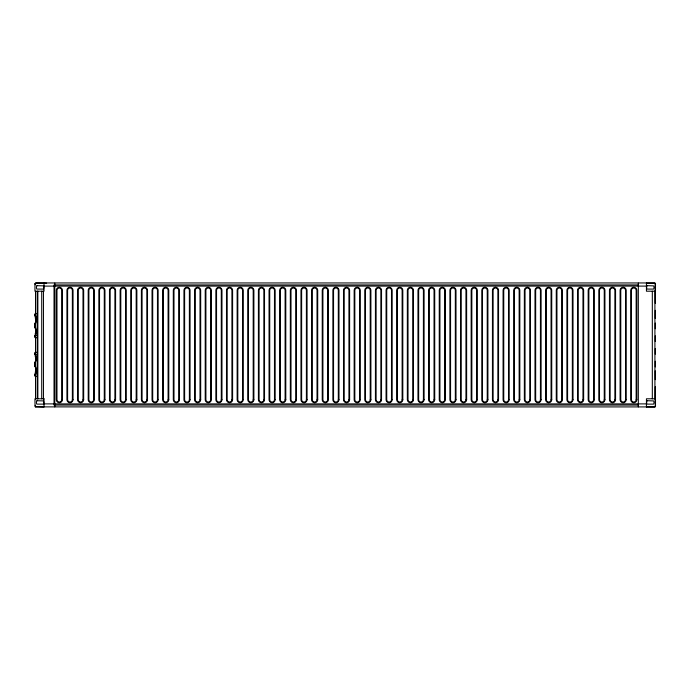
<?xml version="1.0" encoding="UTF-8"?>
<svg xmlns="http://www.w3.org/2000/svg" width="690" height="690" viewBox="0 0 690 690"><rect width="100%" height="100%" fill="white"/><g stroke="black" fill="none" stroke-linecap="round" stroke-linejoin="round"><path stroke-width="1.03" d="M35.285 324.007C34.759 324.222 35.846 323.99 35.285 327.233C34.146 328.362 34.526 323.162 35.699 321.842M35.457 327.172L36.156 329.544L36.156 333.572M35.25 365.821L35.501 362.931L34.56 362.931L35.699 360.49M35.199 284.634L35.207 283.538M34.724 362.862L34.56 365.795L35.38 365.752M34.655 327.155L35.699 329.544M35.38 324.283L36.156 321.842L36.156 317.814M35.199 283.616L35.708 283.107L46.653 283.176M35.268 362.733L36.156 360.49L36.156 356.463M655.276 406.634L655.086 398.863M35.535 283.53L35.501 284.634M35.319 362.828L34.811 362.793M655.086 291.128L655.086 283.176L646.737 283.176M35.276 365.993L36.156 368.193L36.156 372.221M34.854 365.985L35.699 368.193M35.639 335.538L36.113 335.418A0.966 0.966 0 0 0 35.147 336.384A0.966 0.966 0 0 0 36.113 337.35M35.639 374.187L36.113 374.066A0.966 0.966 0 0 0 35.147 375.032A0.966 0.966 0 0 0 36.113 375.998M655.086 406.824L646.737 406.824M638.241 284.936L54.027 284.936L54.027 405.065L638.241 405.065M44.005 286.1L646.435 286.1M35.363 317.805L36.458 317.805M34.578 324.067L35.492 324.067M34.578 327.319L35.492 327.319M35.363 333.581L36.458 333.581M35.363 356.454L36.458 356.454M34.578 362.716L35.492 362.716M34.578 365.967L35.492 365.967M35.363 372.229L36.458 372.229M44.056 403.892L646.435 403.892M35.63 406.884L646.435 406.919M35.639 315.848L36.113 315.977A0.966 0.966 0 0 1 35.147 315.002A0.966 0.966 0 0 1 36.113 314.036M35.639 354.496L36.113 354.626A0.966 0.966 0 0 1 35.147 353.651A0.966 0.966 0 0 1 36.113 352.685M35.708 406.893L35.199 405.366M35.285 354.143L35.363 357.023M35.535 406.47L35.501 405.366M655.241 291.206L655.276 303.333M655.276 310.319L655.241 318.435M655.276 323.041L655.276 328.776M655.276 335.771L655.276 341.507M655.276 348.493L655.276 354.229M655.276 361.215L655.276 366.951M655.241 370.806L655.276 379.681M655.276 386.667L655.241 398.794M654.914 291.206L654.914 398.794M652.317 291.206L652.317 398.794M646.435 282.952L646.435 291.206L655.5 291.206L655.5 283.676L654.775 282.952L35.673 282.952L34.949 283.676L34.949 291.206L44.013 291.206L44.013 282.952M638.319 283.081L638.319 406.919M54.795 283.081L54.795 406.919M43.453 291.206L43.453 398.803M41.719 291.206L41.719 398.803M37.847 291.206L37.847 398.803M37.415 291.206L37.389 398.794M35.363 315.615L35.363 318.375M35.363 333.011L35.363 335.771M35.363 371.66L35.363 374.42M36.113 337.997A1.613 1.613 0 0 1 34.5 336.384A1.613 1.613 0 0 1 36.113 334.762M36.113 316.624A1.613 1.613 0 0 1 34.5 315.002A1.613 1.613 0 0 1 36.113 313.389M36.113 355.272A1.613 1.613 0 0 1 34.5 353.651A1.613 1.613 0 0 1 36.113 352.038M36.113 376.645A1.613 1.613 0 0 1 34.5 375.032A1.613 1.613 0 0 1 36.113 373.411M655.5 406.324L654.775 407.048L646.435 407.048L646.435 398.794L655.5 398.794L655.5 406.324M36.975 285.677L36.82 285.876A3.519 3.519 0 0 0 36.82 289.084L43.418 289.084A3.519 3.519 0 0 0 43.418 285.876L36.975 285.677M36.975 400.718L36.82 400.916A3.519 3.519 0 0 0 36.82 404.124L43.418 404.124A3.519 3.519 0 0 0 43.418 400.916L36.975 400.718M647.186 285.677L647.03 285.876A3.519 3.519 0 0 0 647.03 289.084L653.628 289.084A3.519 3.519 0 0 0 653.628 285.876L647.186 285.677M647.186 400.718L647.03 400.916A3.519 3.519 0 0 0 647.03 404.124L653.628 404.124A3.519 3.519 0 0 0 653.628 400.916L647.186 400.718M44.013 398.794L34.949 398.794L35.043 406.686L44.013 407.048L44.013 398.794M636.844 399.648L636.844 290.352A3.053 3.053 0 0 0 633.782 287.299A3.053 3.053 0 0 0 630.729 290.352L630.729 399.648A3.053 3.053 0 0 0 633.782 402.701A3.053 3.053 0 0 0 636.844 399.648M636.154 399.648L636.154 290.352A2.372 2.372 0 0 0 633.782 287.98A2.372 2.372 0 0 0 631.419 290.352L631.419 399.648A2.372 2.372 0 0 0 633.782 402.02A2.372 2.372 0 0 0 636.154 399.648M626.201 399.648L626.201 290.352A3.053 3.053 0 0 0 623.148 287.299A3.053 3.053 0 0 0 620.094 290.352L620.094 399.648A3.053 3.053 0 0 0 623.148 402.701A3.053 3.053 0 0 0 626.201 399.648M625.519 399.648L625.519 290.352A2.372 2.372 0 0 0 623.148 287.98A2.372 2.372 0 0 0 620.776 290.352L620.776 399.648A2.372 2.372 0 0 0 623.148 402.02A2.372 2.372 0 0 0 625.519 399.648M615.566 399.648L615.566 290.352A3.053 3.053 0 0 0 612.513 287.299A3.053 3.053 0 0 0 609.451 290.352L609.451 399.648A3.053 3.053 0 0 0 612.513 402.701A3.053 3.053 0 0 0 615.566 399.648M614.876 399.648L614.876 290.352A2.372 2.372 0 0 0 612.513 287.98A2.372 2.372 0 0 0 610.141 290.352L610.141 399.648A2.372 2.372 0 0 0 612.513 402.02A2.372 2.372 0 0 0 614.876 399.648M604.932 399.648L604.932 290.352A3.053 3.053 0 0 0 601.87 287.299A3.053 3.053 0 0 0 598.817 290.352L598.817 399.648A3.053 3.053 0 0 0 601.87 402.701A3.053 3.053 0 0 0 604.932 399.648M604.242 399.648L604.242 290.352A2.372 2.372 0 0 0 601.87 287.98A2.372 2.372 0 0 0 599.498 290.352L599.498 399.648A2.372 2.372 0 0 0 601.87 402.02A2.372 2.372 0 0 0 604.242 399.648M594.288 399.648L594.288 290.352A3.053 3.053 0 0 0 591.235 287.299A3.053 3.053 0 0 0 588.173 290.352L588.173 399.648A3.053 3.053 0 0 0 591.235 402.701A3.053 3.053 0 0 0 594.288 399.648M593.607 399.648L593.607 290.352A2.372 2.372 0 0 0 591.235 287.98A2.372 2.372 0 0 0 588.863 290.352L588.863 399.648A2.372 2.372 0 0 0 591.235 402.02A2.372 2.372 0 0 0 593.607 399.648M583.654 399.648L583.654 290.352A3.053 3.053 0 0 0 580.601 287.299A3.053 3.053 0 0 0 577.539 290.352L577.539 399.648A3.053 3.053 0 0 0 580.601 402.701A3.053 3.053 0 0 0 583.654 399.648M582.964 399.648L582.964 290.352A2.372 2.372 0 0 0 580.601 287.98A2.372 2.372 0 0 0 578.229 290.352L578.229 399.648A2.372 2.372 0 0 0 580.601 402.02A2.372 2.372 0 0 0 582.964 399.648M573.019 399.648L573.019 290.352A3.053 3.053 0 0 0 569.957 287.299A3.053 3.053 0 0 0 566.904 290.352L566.904 399.648A3.053 3.053 0 0 0 569.957 402.701A3.053 3.053 0 0 0 573.019 399.648M572.329 399.648L572.329 290.352A2.372 2.372 0 0 0 569.957 287.98A2.372 2.372 0 0 0 567.585 290.352L567.585 399.648A2.372 2.372 0 0 0 569.957 402.02A2.372 2.372 0 0 0 572.329 399.648M562.376 399.648L562.376 290.352A3.053 3.053 0 0 0 559.323 287.299A3.053 3.053 0 0 0 556.261 290.352L556.261 399.648A3.053 3.053 0 0 0 559.323 402.701A3.053 3.053 0 0 0 562.376 399.648M561.695 399.648L561.695 290.352A2.372 2.372 0 0 0 559.323 287.98A2.372 2.372 0 0 0 556.951 290.352L556.951 399.648A2.372 2.372 0 0 0 559.323 402.02A2.372 2.372 0 0 0 561.695 399.648M551.741 399.648L551.741 290.352A3.053 3.053 0 0 0 548.679 287.299A3.053 3.053 0 0 0 545.626 290.352L545.626 399.648A3.053 3.053 0 0 0 548.679 402.701A3.053 3.053 0 0 0 551.741 399.648M551.051 399.648L551.051 290.352A2.372 2.372 0 0 0 548.679 287.98A2.372 2.372 0 0 0 546.316 290.352L546.316 399.648A2.372 2.372 0 0 0 548.679 402.02A2.372 2.372 0 0 0 551.051 399.648M541.107 399.648L541.107 290.352A3.053 3.053 0 0 0 538.045 287.299A3.053 3.053 0 0 0 534.991 290.352L534.991 399.648A3.053 3.053 0 0 0 538.045 402.701A3.053 3.053 0 0 0 541.107 399.648M540.417 399.648L540.417 290.352A2.372 2.372 0 0 0 538.045 287.98A2.372 2.372 0 0 0 535.673 290.352L535.673 399.648A2.372 2.372 0 0 0 538.045 402.02A2.372 2.372 0 0 0 540.417 399.648M530.463 399.648L530.463 290.352A3.053 3.053 0 0 0 527.41 287.299A3.053 3.053 0 0 0 524.348 290.352L524.348 399.648A3.053 3.053 0 0 0 527.41 402.701A3.053 3.053 0 0 0 530.463 399.648M529.782 399.648L529.782 290.352A2.372 2.372 0 0 0 527.41 287.98A2.372 2.372 0 0 0 525.038 290.352L525.038 399.648A2.372 2.372 0 0 0 527.41 402.02A2.372 2.372 0 0 0 529.782 399.648M519.829 399.648L519.829 290.352A3.053 3.053 0 0 0 516.767 287.299A3.053 3.053 0 0 0 513.714 290.352L513.714 399.648A3.053 3.053 0 0 0 516.767 402.701A3.053 3.053 0 0 0 519.829 399.648M519.139 399.648L519.139 290.352A2.372 2.372 0 0 0 516.767 287.98A2.372 2.372 0 0 0 514.404 290.352L514.404 399.648A2.372 2.372 0 0 0 516.767 402.02A2.372 2.372 0 0 0 519.139 399.648M509.186 399.648L509.186 290.352A3.053 3.053 0 0 0 506.132 287.299A3.053 3.053 0 0 0 503.079 290.352L503.079 399.648A3.053 3.053 0 0 0 506.132 402.701A3.053 3.053 0 0 0 509.186 399.648M508.504 399.648L508.504 290.352A2.372 2.372 0 0 0 506.132 287.98A2.372 2.372 0 0 0 503.76 290.352L503.76 399.648A2.372 2.372 0 0 0 506.132 402.02A2.372 2.372 0 0 0 508.504 399.648M498.551 399.648L498.551 290.352A3.053 3.053 0 0 0 495.498 287.299A3.053 3.053 0 0 0 492.436 290.352L492.436 399.648A3.053 3.053 0 0 0 495.498 402.701A3.053 3.053 0 0 0 498.551 399.648M497.861 399.648L497.861 290.352A2.372 2.372 0 0 0 495.498 287.98A2.372 2.372 0 0 0 493.126 290.352L493.126 399.648A2.372 2.372 0 0 0 495.498 402.02A2.372 2.372 0 0 0 497.861 399.648M487.916 399.648L487.916 290.352A3.053 3.053 0 0 0 484.854 287.299A3.053 3.053 0 0 0 481.801 290.352L481.801 399.648A3.053 3.053 0 0 0 484.854 402.701A3.053 3.053 0 0 0 487.916 399.648M487.226 399.648L487.226 290.352A2.372 2.372 0 0 0 484.854 287.98A2.372 2.372 0 0 0 482.491 290.352L482.491 399.648A2.372 2.372 0 0 0 484.854 402.02A2.372 2.372 0 0 0 487.226 399.648M477.273 399.648L477.273 290.352A3.053 3.053 0 0 0 474.22 287.299A3.053 3.053 0 0 0 471.158 290.352L471.158 399.648A3.053 3.053 0 0 0 474.22 402.701A3.053 3.053 0 0 0 477.273 399.648M476.592 399.648L476.592 290.352A2.372 2.372 0 0 0 474.22 287.98A2.372 2.372 0 0 0 471.848 290.352L471.848 399.648A2.372 2.372 0 0 0 474.22 402.02A2.372 2.372 0 0 0 476.592 399.648M466.638 399.648L466.638 290.352A3.053 3.053 0 0 0 463.585 287.299A3.053 3.053 0 0 0 460.523 290.352L460.523 399.648A3.053 3.053 0 0 0 463.585 402.701A3.053 3.053 0 0 0 466.638 399.648M465.948 399.648L465.948 290.352A2.372 2.372 0 0 0 463.585 287.98A2.372 2.372 0 0 0 461.213 290.352L461.213 399.648A2.372 2.372 0 0 0 463.585 402.02A2.372 2.372 0 0 0 465.948 399.648M456.004 399.648L456.004 290.352A3.053 3.053 0 0 0 452.942 287.299A3.053 3.053 0 0 0 449.889 290.352L449.889 399.648A3.053 3.053 0 0 0 452.942 402.701A3.053 3.053 0 0 0 456.004 399.648M455.314 399.648L455.314 290.352A2.372 2.372 0 0 0 452.942 287.98A2.372 2.372 0 0 0 450.57 290.352L450.57 399.648A2.372 2.372 0 0 0 452.942 402.02A2.372 2.372 0 0 0 455.314 399.648M445.361 399.648L445.361 290.352A3.053 3.053 0 0 0 442.307 287.299A3.053 3.053 0 0 0 439.245 290.352L439.245 399.648A3.053 3.053 0 0 0 442.307 402.701A3.053 3.053 0 0 0 445.361 399.648M444.679 399.648L444.679 290.352A2.372 2.372 0 0 0 442.307 287.98A2.372 2.372 0 0 0 439.935 290.352L439.935 399.648A2.372 2.372 0 0 0 442.307 402.02A2.372 2.372 0 0 0 444.679 399.648M434.726 399.648L434.726 290.352A3.053 3.053 0 0 0 431.664 287.299A3.053 3.053 0 0 0 428.611 290.352L428.611 399.648A3.053 3.053 0 0 0 431.664 402.701A3.053 3.053 0 0 0 434.726 399.648M434.036 399.648L434.036 290.352A2.372 2.372 0 0 0 431.664 287.98A2.372 2.372 0 0 0 429.301 290.352L429.301 399.648A2.372 2.372 0 0 0 431.664 402.02A2.372 2.372 0 0 0 434.036 399.648M424.091 399.648L424.091 290.352A3.053 3.053 0 0 0 421.029 287.299A3.053 3.053 0 0 0 417.976 290.352L417.976 399.648A3.053 3.053 0 0 0 421.029 402.701A3.053 3.053 0 0 0 424.091 399.648M423.401 399.648L423.401 290.352A2.372 2.372 0 0 0 421.029 287.98A2.372 2.372 0 0 0 418.658 290.352L418.658 399.648A2.372 2.372 0 0 0 421.029 402.02A2.372 2.372 0 0 0 423.401 399.648M413.448 399.648L413.448 290.352A3.053 3.053 0 0 0 410.395 287.299A3.053 3.053 0 0 0 407.333 290.352L407.333 399.648A3.053 3.053 0 0 0 410.395 402.701A3.053 3.053 0 0 0 413.448 399.648M412.767 399.648L412.767 290.352A2.372 2.372 0 0 0 410.395 287.98A2.372 2.372 0 0 0 408.023 290.352L408.023 399.648A2.372 2.372 0 0 0 410.395 402.02A2.372 2.372 0 0 0 412.767 399.648M402.813 399.648L402.813 290.352A3.053 3.053 0 0 0 399.752 287.299A3.053 3.053 0 0 0 396.698 290.352L396.698 399.648A3.053 3.053 0 0 0 399.752 402.701A3.053 3.053 0 0 0 402.813 399.648M402.123 399.648L402.123 290.352A2.372 2.372 0 0 0 399.752 287.98A2.372 2.372 0 0 0 397.388 290.352L397.388 399.648A2.372 2.372 0 0 0 399.752 402.02A2.372 2.372 0 0 0 402.123 399.648M392.17 399.648L392.17 290.352A3.053 3.053 0 0 0 389.117 287.299A3.053 3.053 0 0 0 386.064 290.352L386.064 399.648A3.053 3.053 0 0 0 389.117 402.701A3.053 3.053 0 0 0 392.17 399.648M391.489 399.648L391.489 290.352A2.372 2.372 0 0 0 389.117 287.98A2.372 2.372 0 0 0 386.745 290.352L386.745 399.648A2.372 2.372 0 0 0 389.117 402.02A2.372 2.372 0 0 0 391.489 399.648M381.536 399.648L381.536 290.352A3.053 3.053 0 0 0 378.482 287.299A3.053 3.053 0 0 0 375.42 290.352L375.42 399.648A3.053 3.053 0 0 0 378.482 402.701A3.053 3.053 0 0 0 381.536 399.648M380.846 399.648L380.846 290.352A2.372 2.372 0 0 0 378.482 287.98A2.372 2.372 0 0 0 376.11 290.352L376.11 399.648A2.372 2.372 0 0 0 378.482 402.02A2.372 2.372 0 0 0 380.846 399.648M370.901 399.648L370.901 290.352A3.053 3.053 0 0 0 367.839 287.299A3.053 3.053 0 0 0 364.786 290.352L364.786 399.648A3.053 3.053 0 0 0 367.839 402.701A3.053 3.053 0 0 0 370.901 399.648M370.211 399.648L370.211 290.352A2.372 2.372 0 0 0 367.839 287.98A2.372 2.372 0 0 0 365.476 290.352L365.476 399.648A2.372 2.372 0 0 0 367.839 402.02A2.372 2.372 0 0 0 370.211 399.648M360.258 399.648L360.258 290.352A3.053 3.053 0 0 0 357.204 287.299A3.053 3.053 0 0 0 354.151 290.352L354.151 399.648A3.053 3.053 0 0 0 357.204 402.701A3.053 3.053 0 0 0 360.258 399.648M359.576 399.648L359.576 290.352A2.372 2.372 0 0 0 357.204 287.98A2.372 2.372 0 0 0 354.832 290.352L354.832 399.648A2.372 2.372 0 0 0 357.204 402.02A2.372 2.372 0 0 0 359.576 399.648M349.623 399.648L349.623 290.352A3.053 3.053 0 0 0 346.57 287.299A3.053 3.053 0 0 0 343.508 290.352L343.508 399.648A3.053 3.053 0 0 0 346.57 402.701A3.053 3.053 0 0 0 349.623 399.648M348.933 399.648L348.933 290.352A2.372 2.372 0 0 0 346.57 287.98A2.372 2.372 0 0 0 344.198 290.352L344.198 399.648A2.372 2.372 0 0 0 346.57 402.02A2.372 2.372 0 0 0 348.933 399.648M338.988 399.648L338.988 290.352A3.053 3.053 0 0 0 335.927 287.299A3.053 3.053 0 0 0 332.873 290.352L332.873 399.648A3.053 3.053 0 0 0 335.927 402.701A3.053 3.053 0 0 0 338.988 399.648M338.298 399.648L338.298 290.352A2.372 2.372 0 0 0 335.927 287.98A2.372 2.372 0 0 0 333.555 290.352L333.555 399.648A2.372 2.372 0 0 0 335.927 402.02A2.372 2.372 0 0 0 338.298 399.648M328.345 399.648L328.345 290.352A3.053 3.053 0 0 0 325.292 287.299A3.053 3.053 0 0 0 322.23 290.352L322.23 399.648A3.053 3.053 0 0 0 325.292 402.701A3.053 3.053 0 0 0 328.345 399.648M327.664 399.648L327.664 290.352A2.372 2.372 0 0 0 325.292 287.98A2.372 2.372 0 0 0 322.92 290.352L322.92 399.648A2.372 2.372 0 0 0 325.292 402.02A2.372 2.372 0 0 0 327.664 399.648M317.711 399.648L317.711 290.352A3.053 3.053 0 0 0 314.657 287.299A3.053 3.053 0 0 0 311.595 290.352L311.595 399.648A3.053 3.053 0 0 0 314.657 402.701A3.053 3.053 0 0 0 317.711 399.648M317.021 399.648L317.021 290.352A2.372 2.372 0 0 0 314.657 287.98A2.372 2.372 0 0 0 312.285 290.352L312.285 399.648A2.372 2.372 0 0 0 314.657 402.02A2.372 2.372 0 0 0 317.021 399.648M307.076 399.648L307.076 290.352A3.053 3.053 0 0 0 304.014 287.299A3.053 3.053 0 0 0 300.961 290.352L300.961 399.648A3.053 3.053 0 0 0 304.014 402.701A3.053 3.053 0 0 0 307.076 399.648M306.386 399.648L306.386 290.352A2.372 2.372 0 0 0 304.014 287.98A2.372 2.372 0 0 0 301.642 290.352L301.642 399.648A2.372 2.372 0 0 0 304.014 402.02A2.372 2.372 0 0 0 306.386 399.648M296.433 399.648L296.433 290.352A3.053 3.053 0 0 0 293.379 287.299A3.053 3.053 0 0 0 290.318 290.352L290.318 399.648A3.053 3.053 0 0 0 293.379 402.701A3.053 3.053 0 0 0 296.433 399.648M295.751 399.648L295.751 290.352A2.372 2.372 0 0 0 293.379 287.98A2.372 2.372 0 0 0 291.007 290.352L291.007 399.648A2.372 2.372 0 0 0 293.379 402.02A2.372 2.372 0 0 0 295.751 399.648M285.798 399.648L285.798 290.352A3.053 3.053 0 0 0 282.736 287.299A3.053 3.053 0 0 0 279.683 290.352L279.683 399.648A3.053 3.053 0 0 0 282.736 402.701A3.053 3.053 0 0 0 285.798 399.648M285.108 399.648L285.108 290.352A2.372 2.372 0 0 0 282.736 287.98A2.372 2.372 0 0 0 280.373 290.352L280.373 399.648A2.372 2.372 0 0 0 282.736 402.02A2.372 2.372 0 0 0 285.108 399.648M275.163 399.648L275.163 290.352A3.053 3.053 0 0 0 272.102 287.299A3.053 3.053 0 0 0 269.048 290.352L269.048 399.648A3.053 3.053 0 0 0 272.102 402.701A3.053 3.053 0 0 0 275.163 399.648M274.473 399.648L274.473 290.352A2.372 2.372 0 0 0 272.102 287.98A2.372 2.372 0 0 0 269.73 290.352L269.73 399.648A2.372 2.372 0 0 0 272.102 402.02A2.372 2.372 0 0 0 274.473 399.648M264.52 399.648L264.52 290.352A3.053 3.053 0 0 0 261.467 287.299A3.053 3.053 0 0 0 258.405 290.352L258.405 399.648A3.053 3.053 0 0 0 261.467 402.701A3.053 3.053 0 0 0 264.52 399.648M263.839 399.648L263.839 290.352A2.372 2.372 0 0 0 261.467 287.98A2.372 2.372 0 0 0 259.095 290.352L259.095 399.648A2.372 2.372 0 0 0 261.467 402.02A2.372 2.372 0 0 0 263.839 399.648M253.886 399.648L253.886 290.352A3.053 3.053 0 0 0 250.824 287.299A3.053 3.053 0 0 0 247.77 290.352L247.77 399.648A3.053 3.053 0 0 0 250.824 402.701A3.053 3.053 0 0 0 253.886 399.648M253.196 399.648L253.196 290.352A2.372 2.372 0 0 0 250.824 287.98A2.372 2.372 0 0 0 248.46 290.352L248.46 399.648A2.372 2.372 0 0 0 250.824 402.02A2.372 2.372 0 0 0 253.196 399.648M243.242 399.648L243.242 290.352A3.053 3.053 0 0 0 240.189 287.299A3.053 3.053 0 0 0 237.136 290.352L237.136 399.648A3.053 3.053 0 0 0 240.189 402.701A3.053 3.053 0 0 0 243.242 399.648M242.561 399.648L242.561 290.352A2.372 2.372 0 0 0 240.189 287.98A2.372 2.372 0 0 0 237.817 290.352L237.817 399.648A2.372 2.372 0 0 0 240.189 402.02A2.372 2.372 0 0 0 242.561 399.648M232.608 399.648L232.608 290.352A3.053 3.053 0 0 0 229.554 287.299A3.053 3.053 0 0 0 226.493 290.352L226.493 399.648A3.053 3.053 0 0 0 229.554 402.701A3.053 3.053 0 0 0 232.608 399.648M231.918 399.648L231.918 290.352A2.372 2.372 0 0 0 229.554 287.98A2.372 2.372 0 0 0 227.183 290.352L227.183 399.648A2.372 2.372 0 0 0 229.554 402.02A2.372 2.372 0 0 0 231.918 399.648M221.973 399.648L221.973 290.352A3.053 3.053 0 0 0 218.911 287.299A3.053 3.053 0 0 0 215.858 290.352L215.858 399.648A3.053 3.053 0 0 0 218.911 402.701A3.053 3.053 0 0 0 221.973 399.648M221.283 399.648L221.283 290.352A2.372 2.372 0 0 0 218.911 287.98A2.372 2.372 0 0 0 216.548 290.352L216.548 399.648A2.372 2.372 0 0 0 218.911 402.02A2.372 2.372 0 0 0 221.283 399.648M211.33 399.648L211.33 290.352A3.053 3.053 0 0 0 208.276 287.299A3.053 3.053 0 0 0 205.215 290.352L205.215 399.648A3.053 3.053 0 0 0 208.276 402.701A3.053 3.053 0 0 0 211.33 399.648M210.648 399.648L210.648 290.352A2.372 2.372 0 0 0 208.276 287.98A2.372 2.372 0 0 0 205.905 290.352L205.905 399.648A2.372 2.372 0 0 0 208.276 402.02A2.372 2.372 0 0 0 210.648 399.648M200.695 399.648L200.695 290.352A3.053 3.053 0 0 0 197.642 287.299A3.053 3.053 0 0 0 194.58 290.352L194.58 399.648A3.053 3.053 0 0 0 197.642 402.701A3.053 3.053 0 0 0 200.695 399.648M200.005 399.648L200.005 290.352A2.372 2.372 0 0 0 197.642 287.98A2.372 2.372 0 0 0 195.27 290.352L195.27 399.648A2.372 2.372 0 0 0 197.642 402.02A2.372 2.372 0 0 0 200.005 399.648M190.061 399.648L190.061 290.352A3.053 3.053 0 0 0 186.999 287.299A3.053 3.053 0 0 0 183.945 290.352L183.945 399.648A3.053 3.053 0 0 0 186.999 402.701A3.053 3.053 0 0 0 190.061 399.648M189.371 399.648L189.371 290.352A2.372 2.372 0 0 0 186.999 287.98A2.372 2.372 0 0 0 184.627 290.352L184.627 399.648A2.372 2.372 0 0 0 186.999 402.02A2.372 2.372 0 0 0 189.371 399.648M179.417 399.648L179.417 290.352A3.053 3.053 0 0 0 176.364 287.299A3.053 3.053 0 0 0 173.302 290.352L173.302 399.648A3.053 3.053 0 0 0 176.364 402.701A3.053 3.053 0 0 0 179.417 399.648M178.736 399.648L178.736 290.352A2.372 2.372 0 0 0 176.364 287.98A2.372 2.372 0 0 0 173.992 290.352L173.992 399.648A2.372 2.372 0 0 0 176.364 402.02A2.372 2.372 0 0 0 178.736 399.648M168.783 399.648L168.783 290.352A3.053 3.053 0 0 0 165.721 287.299A3.053 3.053 0 0 0 162.667 290.352L162.667 399.648A3.053 3.053 0 0 0 165.721 402.701A3.053 3.053 0 0 0 168.783 399.648M168.093 399.648L168.093 290.352A2.372 2.372 0 0 0 165.721 287.98A2.372 2.372 0 0 0 163.358 290.352L163.358 399.648A2.372 2.372 0 0 0 165.721 402.02A2.372 2.372 0 0 0 168.093 399.648M158.148 399.648L158.148 290.352A3.053 3.053 0 0 0 155.086 287.299A3.053 3.053 0 0 0 152.033 290.352L152.033 399.648A3.053 3.053 0 0 0 155.086 402.701A3.053 3.053 0 0 0 158.148 399.648M157.458 399.648L157.458 290.352A2.372 2.372 0 0 0 155.086 287.98A2.372 2.372 0 0 0 152.714 290.352L152.714 399.648A2.372 2.372 0 0 0 155.086 402.02A2.372 2.372 0 0 0 157.458 399.648M147.505 399.648L147.505 290.352A3.053 3.053 0 0 0 144.452 287.299A3.053 3.053 0 0 0 141.39 290.352L141.39 399.648A3.053 3.053 0 0 0 144.452 402.701A3.053 3.053 0 0 0 147.505 399.648M146.823 399.648L146.823 290.352A2.372 2.372 0 0 0 144.452 287.98A2.372 2.372 0 0 0 142.08 290.352L142.08 399.648A2.372 2.372 0 0 0 144.452 402.02A2.372 2.372 0 0 0 146.823 399.648M136.87 399.648L136.87 290.352A3.053 3.053 0 0 0 133.808 287.299A3.053 3.053 0 0 0 130.755 290.352L130.755 399.648A3.053 3.053 0 0 0 133.808 402.701A3.053 3.053 0 0 0 136.87 399.648M136.18 399.648L136.18 290.352A2.372 2.372 0 0 0 133.808 287.98A2.372 2.372 0 0 0 131.445 290.352L131.445 399.648A2.372 2.372 0 0 0 133.808 402.02A2.372 2.372 0 0 0 136.18 399.648M126.236 399.648L126.236 290.352A3.053 3.053 0 0 0 123.174 287.299A3.053 3.053 0 0 0 120.12 290.352L120.12 399.648A3.053 3.053 0 0 0 123.174 402.701A3.053 3.053 0 0 0 126.236 399.648M125.546 399.648L125.546 290.352A2.372 2.372 0 0 0 123.174 287.98A2.372 2.372 0 0 0 120.802 290.352L120.802 399.648A2.372 2.372 0 0 0 123.174 402.02A2.372 2.372 0 0 0 125.546 399.648M115.592 399.648L115.592 290.352A3.053 3.053 0 0 0 112.539 287.299A3.053 3.053 0 0 0 109.477 290.352L109.477 399.648A3.053 3.053 0 0 0 112.539 402.701A3.053 3.053 0 0 0 115.592 399.648M114.902 399.648L114.902 290.352A2.372 2.372 0 0 0 112.539 287.98A2.372 2.372 0 0 0 110.167 290.352L110.167 399.648A2.372 2.372 0 0 0 112.539 402.02A2.372 2.372 0 0 0 114.902 399.648M104.958 399.648L104.958 290.352A3.053 3.053 0 0 0 101.896 287.299A3.053 3.053 0 0 0 98.843 290.352L98.843 399.648A3.053 3.053 0 0 0 101.896 402.701A3.053 3.053 0 0 0 104.958 399.648M104.268 399.648L104.268 290.352A2.372 2.372 0 0 0 101.896 287.98A2.372 2.372 0 0 0 99.533 290.352L99.533 399.648A2.372 2.372 0 0 0 101.896 402.02A2.372 2.372 0 0 0 104.268 399.648M94.314 399.648L94.314 290.352A3.053 3.053 0 0 0 91.261 287.299A3.053 3.053 0 0 0 88.208 290.352L88.208 399.648A3.053 3.053 0 0 0 91.261 402.701A3.053 3.053 0 0 0 94.314 399.648M93.633 399.648L93.633 290.352A2.372 2.372 0 0 0 91.261 287.98A2.372 2.372 0 0 0 88.889 290.352L88.889 399.648A2.372 2.372 0 0 0 91.261 402.02A2.372 2.372 0 0 0 93.633 399.648M83.68 399.648L83.68 290.352A3.053 3.053 0 0 0 80.627 287.299A3.053 3.053 0 0 0 77.565 290.352L77.565 399.648A3.053 3.053 0 0 0 80.627 402.701A3.053 3.053 0 0 0 83.68 399.648M82.99 399.648L82.99 290.352A2.372 2.372 0 0 0 80.627 287.98A2.372 2.372 0 0 0 78.255 290.352L78.255 399.648A2.372 2.372 0 0 0 80.627 402.02A2.372 2.372 0 0 0 82.99 399.648M73.045 399.648L73.045 290.352A3.053 3.053 0 0 0 69.983 287.299A3.053 3.053 0 0 0 66.93 290.352L66.93 399.648A3.053 3.053 0 0 0 69.983 402.701A3.053 3.053 0 0 0 73.045 399.648M72.355 399.648L72.355 290.352A2.372 2.372 0 0 0 69.983 287.98A2.372 2.372 0 0 0 67.611 290.352L67.611 399.648A2.372 2.372 0 0 0 69.983 402.02A2.372 2.372 0 0 0 72.355 399.648M62.402 399.648L62.402 290.352A3.053 3.053 0 0 0 59.349 287.299A3.053 3.053 0 0 0 56.287 290.352L56.287 399.648A3.053 3.053 0 0 0 59.349 402.701A3.053 3.053 0 0 0 62.402 399.648M61.721 399.648L61.721 290.352A2.372 2.372 0 0 0 59.349 287.98A2.372 2.372 0 0 0 56.977 290.352L56.977 399.648A2.372 2.372 0 0 0 59.349 402.02A2.372 2.372 0 0 0 61.721 399.648M35.604 398.794L35.604 291.206L35.561 398.794"/></g></svg>
